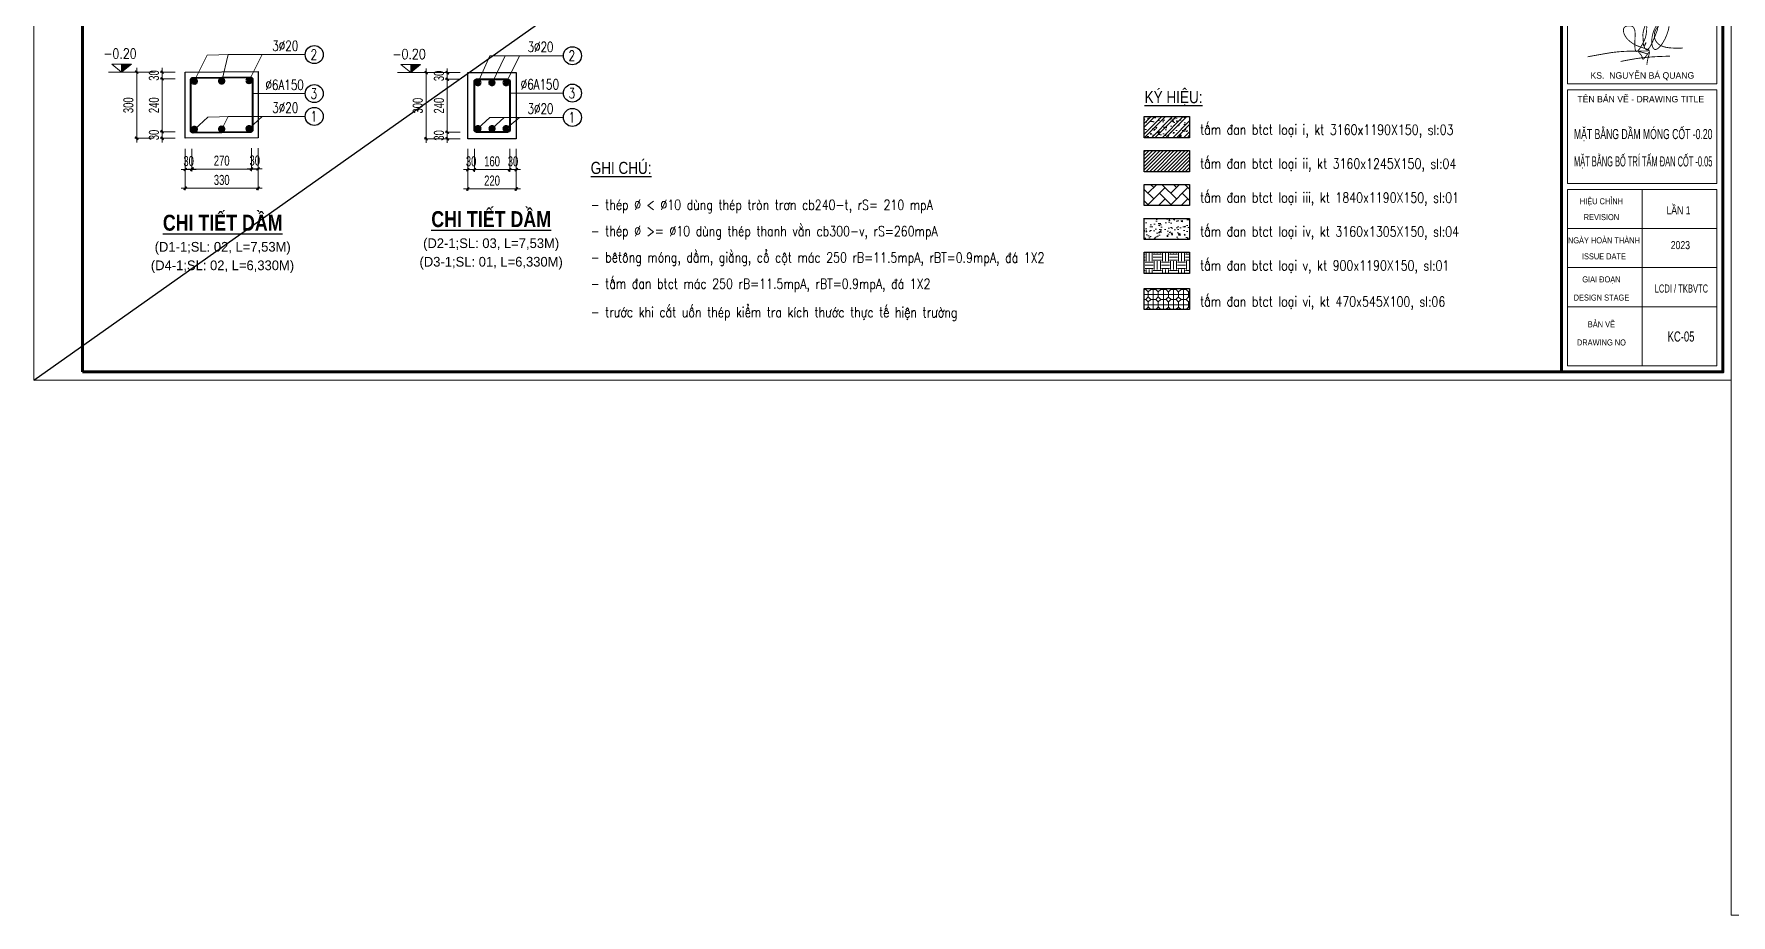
# Model space of a CAD drawing. Header units: millimetres. Extents: x -178395 to 493851, y -561170 to -280028.
# Drawn here: x -24675 to 17325, y -493607 to -471798 of the extents above; entities that cross this region are included whole.
import ezdxf
from ezdxf.enums import TextEntityAlignment as Align

# ---------------------------------------------------------------- set-up
doc = ezdxf.new("R2010")
doc.units = ezdxf.units.MM
doc.header["$MEASUREMENT"] = 0
doc.header["$PDMODE"] = 32
doc.layers.get('Defpoints').update_dxf_attribs({"color": 1})
for name, color, linetype, lineweight in [('Dim', 252, 'Continuous', 13), ('Khungten_LCDI', 7, 'Continuous', 5), ('LC Dim', 8, 'Continuous', 18), ('LC Hatch', 252, 'Continuous', 9), ('LC ISO', 153, 'Continuous', 13), ('LC Net dam 1', 30, 'Continuous', 30), ('LC Net dam2', 6, 'Continuous', 40), ('LC Net dam3', 1, 'Continuous', 60), ('LC Net thay', 63, 'Continuous', 25), ('LC Text1', 3, 'Continuous', 20), ('LC Text2', 7, 'Continuous', 25)]:
    doc.layers.add(name, color=color, linetype=linetype, lineweight=lineweight)
doc.layers.add('KCS_Plotter', color=11, linetype='Continuous', plot=False)
doc.styles.add('HOATBIF', font='hoatbif.shx', dxfattribs={"width": 0.7})
doc.styles.add('Khungten', font='VHAVAN.TTF', dxfattribs={"width": 0.9, "height": 5000})
doc.styles.add('LC 1', font='VHAVANB.TTF')
doc.styles.add('LC 3', font='vnsimli.shx', dxfattribs={"width": 0.75})
doc.styles.add('LC3', font='VHARIALB.TTF', dxfattribs={"width": 0.8})
doc.styles.add('T1', font='Vnsimli.shx', dxfattribs={"width": 0.8})
doc.styles.add('T2', font='VHARIAL.TTF', dxfattribs={"width": 0.8})
doc.styles.add('Title', font='VHBLACK.TTF', dxfattribs={"width": 0.8})
doc.styles.add('VNAVANTH', font='VHAVANB.TTF', dxfattribs={"width": 0.6})
doc.dimstyles.new('1-110', dxfattribs={"dimscale": 110, "dimtxt": 2.5, "dimasz": 0.35, "dimexe": 0.5, "dimexo": 1, "dimgap": 0.8, "dimtad": 1, "dimdec": 0, "dimzin": 0, "dimdsep": 46, "dimtxsty": 'HOATBIF', "dimblk1": 'DOT', "dimblk2": 'DOT', "dimsah": 1, "dimcen": -1, "dimdle": 1, "dimclrd": 256, "dimclre": 256, "dimclrt": 4, "dimadec": 3, "dimazin": 2, "dimtfac": 0.333333, "dimtdec": 0, "dimtix": 1, "dimtmove": 2, "dimatfit": 3, "dimldrblk": 'DOT', "dimfxl": 1, "dimtvp": 0.833333, "dimtolj": 1, "dimtzin": 0, "dimarcsym": 0})

# ---------------------------------------------------------------- blocks, each defined once
blk = doc.blocks.new('theptron1')
at = {"layer": 'LC Net dam3'}
for p, q in [((-0.5, 0), (0.5, 0)), ((-0.35, 0.35), (0.35, -0.35)), ((0.35, 0.35), (-0.35, -0.35)), ((0, 0.5), (0, -0.5))]:
    blk.add_line(p, q, dxfattribs=at)
blk.add_circle((0, 0), 0.5, dxfattribs=at)
blk = doc.blocks.new('DOT')
at = {"layer": 'LC Dim'}
blk.add_line((-3, 0), (3, 0), dxfattribs=at)
at = {"layer": 'LC Dim', "color": 4}
blk.add_line((-1, -1), (1, 1), dxfattribs=at)
blk.add_lwpolyline([(0.5, 1), (-1, -0.5), (-0.5, -1), (1, 0.5)], close=True, dxfattribs=at)
blk = doc.blocks.new('*D903')
at = {"layer": 'Defpoints', "color": 0, "transparency": 16777216}
for p in [(-1499, 1005), (481, 1021), (481, 320)]:
    blk.add_point(p, dxfattribs=at)
at = {"layer": 'Dim', "lineweight": -2, "transparency": 16777216}
for p, q in [((-1499, 895), (-1499, 265)), ((481, 911), (481, 265)), ((-1461, 320), (443, 320))]:
    blk.add_line(p, q, dxfattribs=at)
at = {"layer": 'Dim', "lineweight": -2, "transparency": 16777216, "xscale": 38.5, "yscale": 38.5, "zscale": 38.5, "rotation": 180}
blk.add_blockref('DOT', (-1499, 320), dxfattribs=at)
at = {"layer": 'Dim', "lineweight": -2, "transparency": 16777216, "xscale": 38.5, "yscale": 38.5, "zscale": 38.5}
blk.add_blockref('DOT', (481, 320), dxfattribs=at)
at = {"layer": 'Dim', "color": 4, "transparency": 16777216, "insert": (-509, 545), "char_height": 275, "attachment_point": 5, "style": 'HOATBIF'}
blk.add_mtext('\\A1;330', dxfattribs=at)
blk = doc.blocks.new('_Dot')
at = {"color": 0, "linetype": 'ByBlock', "lineweight": -2}
blk.add_line((-0.5, 0), (-1, 0), dxfattribs=at)
at = {"color": 0, "linetype": 'ByBlock', "const_width": 0.5}
blk.add_lwpolyline([(-0.25, 0, 1), (0.25, 0, 1)], format="xyb", close=True, dxfattribs=at)
blk = doc.blocks.new('*D904')
at = {"layer": 'Defpoints', "color": 0, "transparency": 16777216}
for p in [(-2822, 3481), (-2207, 3481), (-2266, 1681)]:
    blk.add_point(p, dxfattribs=at)
at = {"layer": 'Dim', "lineweight": -2, "transparency": 16777216}
for p, q in [((-2317, 3481), (-2877, 3481)), ((-2822, 1720), (-2822, 3443)), ((-2376, 1681), (-2877, 1681))]:
    blk.add_line(p, q, dxfattribs=at)
at = {"layer": 'Dim', "lineweight": -2, "transparency": 16777216, "xscale": 38.5, "yscale": 38.5, "zscale": 38.5}
for p, rotation in [((-2822, 3481), 90), ((-2822, 1681), 270)]:
    blk.add_blockref('DOT', p, dxfattribs=dict(at, rotation=rotation))
at = {"layer": 'Dim', "color": 4, "transparency": 16777216, "insert": (-3048, 2581), "char_height": 275, "attachment_point": 5, "rotation": 90, "style": 'HOATBIF'}
blk.add_mtext('\\A1;300', dxfattribs=at)
blk = doc.blocks.new('TIEUDE1')
at = {"layer": 'LC Text2', "color": 7, "style": 'LC 1'}
blk.add_attdef('TIªU§Ò', text='', height=5, dxfattribs=at).set_placement((0, 0), align=Align.BOTTOM_CENTER)
blk.add_attdef('TL', text='', height=3, dxfattribs=at).set_placement((0, -2), align=Align.TOP_CENTER)
blk = doc.blocks.new('*D905')
at = {"layer": 'Defpoints', "color": 0, "transparency": 16777216}
for p in [(6191, 1501), (7511, 1501), (7511, 302)]:
    blk.add_point(p, dxfattribs=at)
at = {"layer": 'Dim', "lineweight": -2, "transparency": 16777216}
for p, q in [((6191, 1391), (6191, 247)), ((7511, 1391), (7511, 247)), ((6229, 302), (7472, 302))]:
    blk.add_line(p, q, dxfattribs=at)
at = {"layer": 'Dim', "lineweight": -2, "transparency": 16777216, "xscale": 38.5, "yscale": 38.5, "zscale": 38.5, "rotation": 180}
blk.add_blockref('DOT', (6191, 302), dxfattribs=at)
at = {"layer": 'Dim', "lineweight": -2, "transparency": 16777216, "xscale": 38.5, "yscale": 38.5, "zscale": 38.5}
blk.add_blockref('DOT', (7511, 302), dxfattribs=at)
at = {"layer": 'Dim', "color": 4, "transparency": 16777216, "insert": (6851, 528), "char_height": 275, "attachment_point": 5, "style": 'HOATBIF'}
blk.add_mtext('\\A1;220', dxfattribs=at)
blk = doc.blocks.new('*D906')
at = {"layer": 'Defpoints', "color": 0, "transparency": 16777216}
for p in [(5055, 3469), (6097, 3469), (6097, 1669)]:
    blk.add_point(p, dxfattribs=at)
at = {"layer": 'Dim', "lineweight": -2, "transparency": 16777216}
for p, q in [((5987, 3469), (5000, 3469)), ((5055, 1707), (5055, 3430)), ((5987, 1669), (5000, 1669))]:
    blk.add_line(p, q, dxfattribs=at)
at = {"layer": 'Dim', "lineweight": -2, "transparency": 16777216, "xscale": 38.5, "yscale": 38.5, "zscale": 38.5}
for p, rotation in [((5055, 3469), 90), ((5055, 1669), 270)]:
    blk.add_blockref('DOT', p, dxfattribs=dict(at, rotation=rotation))
at = {"layer": 'Dim', "color": 4, "transparency": 16777216, "insert": (4830, 2569), "char_height": 275, "attachment_point": 5, "rotation": 90, "style": 'HOATBIF'}
blk.add_mtext('\\A1;300', dxfattribs=at)
blk = doc.blocks.new('Caodo1')
at = {"layer": 'LC Text1'}
blk.add_hatch(color=4, dxfattribs=at).paths.add_polyline_path([(0, 200), (0, 0), (243, 200)])
at = {"layer": 'LC Text1', "color": 4}
for p, q in [((324, 0), (-324, 0)), ((0, 0), (0, 200))]:
    blk.add_line(p, q, dxfattribs=at)
blk.add_lwpolyline([(-243, 200), (243, 200), (0, 0), (0, 0)], close=True, dxfattribs=at)
at = {"layer": 'LC Text1', "color": 4, "style": 'T1', "width": 0.8}
blk.add_attdef('%%P0,00', text='', height=250, dxfattribs=at).set_placement((-39, 460), align=Align.MIDDLE_CENTER)
blk = doc.blocks.new('*D907')
at = {"layer": 'Defpoints', "color": 0, "transparency": 16777216}
for p in [(5632, 3289), (6097, 3469), (6097, 3289)]:
    blk.add_point(p, dxfattribs=at)
at = {"layer": 'Dim', "lineweight": -2, "transparency": 16777216}
for p, q in [((5987, 3469), (5577, 3469)), ((5987, 3289), (5577, 3289)), ((5632, 3507), (5632, 3546)), ((5632, 3469), (5632, 3289)), ((5632, 3250), (5632, 3212))]:
    blk.add_line(p, q, dxfattribs=at)
at = {"layer": 'Dim', "lineweight": -2, "transparency": 16777216, "xscale": 38.5, "yscale": 38.5, "zscale": 38.5}
for p, rotation in [((5632, 3469), 270), ((5632, 3289), 90)]:
    blk.add_blockref('DOT', p, dxfattribs=dict(at, rotation=rotation))
at = {"layer": 'Dim', "color": 4, "transparency": 16777216, "insert": (5406, 3379), "char_height": 275, "attachment_point": 5, "rotation": 90, "style": 'HOATBIF'}
blk.add_mtext('\\A1;30', dxfattribs=at)
blk = doc.blocks.new('*D908')
at = {"layer": 'Defpoints', "color": 0, "transparency": 16777216}
for p in [(6097, 3289), (5632, 1849), (6097, 1849)]:
    blk.add_point(p, dxfattribs=at)
at = {"layer": 'Dim', "lineweight": -2, "transparency": 16777216}
for p, q in [((5987, 3289), (5577, 3289)), ((5632, 3250), (5632, 1887)), ((5987, 1849), (5577, 1849))]:
    blk.add_line(p, q, dxfattribs=at)
at = {"layer": 'Dim', "lineweight": -2, "transparency": 16777216, "xscale": 38.5, "yscale": 38.5, "zscale": 38.5}
for p, rotation in [((5632, 3289), 90), ((5632, 1849), 270)]:
    blk.add_blockref('DOT', p, dxfattribs=dict(at, rotation=rotation))
at = {"layer": 'Dim', "color": 4, "transparency": 16777216, "insert": (5406, 2569), "char_height": 275, "attachment_point": 5, "rotation": 90, "style": 'HOATBIF'}
blk.add_mtext('\\A1;240', dxfattribs=at)
blk = doc.blocks.new('*D909')
at = {"layer": 'Defpoints', "color": 0, "transparency": 16777216}
for p in [(6097, 1849), (5632, 1669), (6097, 1669)]:
    blk.add_point(p, dxfattribs=at)
at = {"layer": 'Dim', "lineweight": -2, "transparency": 16777216}
for p, q in [((5987, 1849), (5577, 1849)), ((5632, 1887), (5632, 1926)), ((5632, 1849), (5632, 1669)), ((5987, 1669), (5577, 1669)), ((5632, 1630), (5632, 1592))]:
    blk.add_line(p, q, dxfattribs=at)
at = {"layer": 'Dim', "lineweight": -2, "transparency": 16777216, "xscale": 38.5, "yscale": 38.5, "zscale": 38.5}
for p, rotation in [((5632, 1849), 270), ((5632, 1669), 90)]:
    blk.add_blockref('DOT', p, dxfattribs=dict(at, rotation=rotation))
at = {"layer": 'Dim', "color": 4, "transparency": 16777216, "insert": (5406, 1759), "char_height": 275, "attachment_point": 5, "rotation": 90, "style": 'HOATBIF'}
blk.add_mtext('\\A1;30', dxfattribs=at)
blk = doc.blocks.new('*D910')
at = {"layer": 'Defpoints', "color": 0, "transparency": 16777216}
for p in [(6191, 1501), (6371, 1501), (6371, 827)]:
    blk.add_point(p, dxfattribs=at)
at = {"layer": 'Dim', "lineweight": -2, "transparency": 16777216}
for p, q in [((6191, 1391), (6191, 772)), ((6371, 1391), (6371, 772)), ((6152, 827), (6114, 827)), ((6191, 827), (6371, 827)), ((6409, 827), (6448, 827))]:
    blk.add_line(p, q, dxfattribs=at)
at = {"layer": 'Dim', "lineweight": -2, "transparency": 16777216, "xscale": 38.5, "yscale": 38.5, "zscale": 38.5}
blk.add_blockref('DOT', (6191, 827), dxfattribs=at)
at = {"layer": 'Dim', "lineweight": -2, "transparency": 16777216, "xscale": 38.5, "yscale": 38.5, "zscale": 38.5, "rotation": 180}
blk.add_blockref('DOT', (6371, 827), dxfattribs=at)
at = {"layer": 'Dim', "color": 4, "transparency": 16777216, "insert": (6281, 1052), "char_height": 275, "attachment_point": 5, "style": 'HOATBIF'}
blk.add_mtext('\\A1;30', dxfattribs=at)
blk = doc.blocks.new('*D911')
at = {"layer": 'Defpoints', "color": 0, "transparency": 16777216}
for p in [(6371, 1501), (7331, 1501), (7331, 827)]:
    blk.add_point(p, dxfattribs=at)
at = {"layer": 'Dim', "lineweight": -2, "transparency": 16777216}
for p, q in [((6371, 1391), (6371, 772)), ((7331, 1391), (7331, 772)), ((6409, 827), (7292, 827))]:
    blk.add_line(p, q, dxfattribs=at)
at = {"layer": 'Dim', "lineweight": -2, "transparency": 16777216, "xscale": 38.5, "yscale": 38.5, "zscale": 38.5, "rotation": 180}
blk.add_blockref('DOT', (6371, 827), dxfattribs=at)
at = {"layer": 'Dim', "lineweight": -2, "transparency": 16777216, "xscale": 38.5, "yscale": 38.5, "zscale": 38.5}
blk.add_blockref('DOT', (7331, 827), dxfattribs=at)
at = {"layer": 'Dim', "color": 4, "transparency": 16777216, "insert": (6851, 1052), "char_height": 275, "attachment_point": 5, "style": 'HOATBIF'}
blk.add_mtext('\\A1;160', dxfattribs=at)
blk = doc.blocks.new('*D912')
at = {"layer": 'Defpoints', "color": 0, "transparency": 16777216}
for p in [(7331, 1501), (7511, 1501), (7511, 827)]:
    blk.add_point(p, dxfattribs=at)
at = {"layer": 'Dim', "lineweight": -2, "transparency": 16777216}
for p, q in [((7331, 1391), (7331, 772)), ((7511, 1391), (7511, 772)), ((7292, 827), (7254, 827)), ((7331, 827), (7511, 827)), ((7549, 827), (7588, 827))]:
    blk.add_line(p, q, dxfattribs=at)
at = {"layer": 'Dim', "lineweight": -2, "transparency": 16777216, "xscale": 38.5, "yscale": 38.5, "zscale": 38.5}
blk.add_blockref('DOT', (7331, 827), dxfattribs=at)
at = {"layer": 'Dim', "lineweight": -2, "transparency": 16777216, "xscale": 38.5, "yscale": 38.5, "zscale": 38.5, "rotation": 180}
blk.add_blockref('DOT', (7511, 827), dxfattribs=at)
at = {"layer": 'Dim', "color": 4, "transparency": 16777216, "insert": (7421, 1052), "char_height": 275, "attachment_point": 5, "style": 'HOATBIF'}
blk.add_mtext('\\A1;30', dxfattribs=at)
blk = doc.blocks.new('*D913')
at = {"layer": 'Defpoints', "color": 0, "transparency": 16777216}
for p in [(-2128, 3301), (-1662, 3481), (-1662, 3301)]:
    blk.add_point(p, dxfattribs=at)
at = {"layer": 'Dim', "lineweight": -2, "transparency": 16777216}
for p, q in [((-1772, 3481), (-2183, 3481)), ((-1772, 3301), (-2183, 3301)), ((-2128, 3520), (-2128, 3558)), ((-2128, 3481), (-2128, 3301)), ((-2128, 3263), (-2128, 3224))]:
    blk.add_line(p, q, dxfattribs=at)
at = {"layer": 'Dim', "lineweight": -2, "transparency": 16777216, "xscale": 38.5, "yscale": 38.5, "zscale": 38.5}
for p, rotation in [((-2128, 3481), 270), ((-2128, 3301), 90)]:
    blk.add_blockref('DOT', p, dxfattribs=dict(at, rotation=rotation))
at = {"layer": 'Dim', "color": 4, "transparency": 16777216, "insert": (-2353, 3391), "char_height": 275, "attachment_point": 5, "rotation": 90, "style": 'HOATBIF'}
blk.add_mtext('\\A1;30', dxfattribs=at)
blk = doc.blocks.new('*D914')
at = {"layer": 'Defpoints', "color": 0, "transparency": 16777216}
for p in [(-1662, 3301), (-2128, 1861), (-1662, 1861)]:
    blk.add_point(p, dxfattribs=at)
at = {"layer": 'Dim', "lineweight": -2, "transparency": 16777216}
for p, q in [((-1772, 3301), (-2183, 3301)), ((-2128, 3263), (-2128, 1900)), ((-1772, 1861), (-2183, 1861))]:
    blk.add_line(p, q, dxfattribs=at)
at = {"layer": 'Dim', "lineweight": -2, "transparency": 16777216, "xscale": 38.5, "yscale": 38.5, "zscale": 38.5}
for p, rotation in [((-2128, 3301), 90), ((-2128, 1861), 270)]:
    blk.add_blockref('DOT', p, dxfattribs=dict(at, rotation=rotation))
at = {"layer": 'Dim', "color": 4, "transparency": 16777216, "insert": (-2353, 2581), "char_height": 275, "attachment_point": 5, "rotation": 90, "style": 'HOATBIF'}
blk.add_mtext('\\A1;240', dxfattribs=at)
blk = doc.blocks.new('*D915')
at = {"layer": 'Defpoints', "color": 0, "transparency": 16777216}
for p in [(-1662, 1861), (-2128, 1681), (-1662, 1681)]:
    blk.add_point(p, dxfattribs=at)
at = {"layer": 'Dim', "lineweight": -2, "transparency": 16777216}
for p, q in [((-1772, 1861), (-2183, 1861)), ((-2128, 1900), (-2128, 1938)), ((-2128, 1861), (-2128, 1681)), ((-1772, 1681), (-2183, 1681)), ((-2128, 1643), (-2128, 1604))]:
    blk.add_line(p, q, dxfattribs=at)
at = {"layer": 'Dim', "lineweight": -2, "transparency": 16777216, "xscale": 38.5, "yscale": 38.5, "zscale": 38.5}
for p, rotation in [((-2128, 1861), 270), ((-2128, 1681), 90)]:
    blk.add_blockref('DOT', p, dxfattribs=dict(at, rotation=rotation))
at = {"layer": 'Dim', "color": 4, "transparency": 16777216, "insert": (-2353, 1771), "char_height": 275, "attachment_point": 5, "rotation": 90, "style": 'HOATBIF'}
blk.add_mtext('\\A1;30', dxfattribs=at)
blk = doc.blocks.new('*D916')
at = {"layer": 'Defpoints', "color": 0, "transparency": 16777216}
for p in [(-1499, 1508), (-1319, 1508), (-1319, 833)]:
    blk.add_point(p, dxfattribs=at)
at = {"layer": 'Dim', "lineweight": -2, "transparency": 16777216}
for p, q in [((-1499, 1398), (-1499, 778)), ((-1319, 1398), (-1319, 778)), ((-1538, 833), (-1576, 833)), ((-1499, 833), (-1319, 833)), ((-1281, 833), (-1242, 833))]:
    blk.add_line(p, q, dxfattribs=at)
at = {"layer": 'Dim', "lineweight": -2, "transparency": 16777216, "xscale": 38.5, "yscale": 38.5, "zscale": 38.5}
blk.add_blockref('DOT', (-1499, 833), dxfattribs=at)
at = {"layer": 'Dim', "lineweight": -2, "transparency": 16777216, "xscale": 38.5, "yscale": 38.5, "zscale": 38.5, "rotation": 180}
blk.add_blockref('DOT', (-1319, 833), dxfattribs=at)
at = {"layer": 'Dim', "color": 4, "transparency": 16777216, "insert": (-1409, 1059), "char_height": 275, "attachment_point": 5, "style": 'HOATBIF'}
blk.add_mtext('\\A1;30', dxfattribs=at)
blk = doc.blocks.new('*D917')
at = {"layer": 'Defpoints', "color": 0, "transparency": 16777216}
for p in [(-1319, 1508), (301, 1524), (301, 844)]:
    blk.add_point(p, dxfattribs=at)
at = {"layer": 'Dim', "lineweight": -2, "transparency": 16777216}
for p, q in [((-1319, 1398), (-1319, 789)), ((301, 1414), (301, 789)), ((-1281, 844), (263, 844))]:
    blk.add_line(p, q, dxfattribs=at)
at = {"layer": 'Dim', "lineweight": -2, "transparency": 16777216, "xscale": 38.5, "yscale": 38.5, "zscale": 38.5, "rotation": 180}
blk.add_blockref('DOT', (-1319, 844), dxfattribs=at)
at = {"layer": 'Dim', "lineweight": -2, "transparency": 16777216, "xscale": 38.5, "yscale": 38.5, "zscale": 38.5}
blk.add_blockref('DOT', (301, 844), dxfattribs=at)
at = {"layer": 'Dim', "color": 4, "transparency": 16777216, "insert": (-509, 1070), "char_height": 275, "attachment_point": 5, "style": 'HOATBIF'}
blk.add_mtext('\\A1;270', dxfattribs=at)
blk = doc.blocks.new('*D918')
at = {"layer": 'Defpoints', "color": 0, "transparency": 16777216}
for p in [(301, 1524), (481, 1524), (481, 850)]:
    blk.add_point(p, dxfattribs=at)
at = {"layer": 'Dim', "lineweight": -2, "transparency": 16777216}
for p, q in [((301, 1414), (301, 795)), ((481, 1414), (481, 795)), ((263, 850), (224, 850)), ((301, 850), (481, 850)), ((520, 850), (558, 850))]:
    blk.add_line(p, q, dxfattribs=at)
at = {"layer": 'Dim', "lineweight": -2, "transparency": 16777216, "xscale": 38.5, "yscale": 38.5, "zscale": 38.5}
blk.add_blockref('DOT', (301, 850), dxfattribs=at)
at = {"layer": 'Dim', "lineweight": -2, "transparency": 16777216, "xscale": 38.5, "yscale": 38.5, "zscale": 38.5, "rotation": 180}
blk.add_blockref('DOT', (481, 850), dxfattribs=at)
at = {"layer": 'Dim', "color": 4, "transparency": 16777216, "insert": (391, 1075), "char_height": 275, "attachment_point": 5, "style": 'HOATBIF'}
blk.add_mtext('\\A1;30', dxfattribs=at)
blk = doc.blocks.new('NGUYEN BA QUANG')
at = {"layer": 'LC ISO', "const_width": 54}
for points in [[(-3416, -557, -0.001023), (-2231, -345, -0.008385), (-1869, -289, -0.026114), (-905, -212, -0.007166), (-491, -205, 0.001773), (-49, -203, 0.009736), (200, -197, 0.025773), (331, -186, 0.054465), (383, -173, 0.09183), (397, -166, 0.386262), (399, -152, 0.129793), (379, -135, 0.036801), (321, -108, 0.016128), (184, -59, -0.006736), (-183, 62, -0.023924), (-416, 154, -0.046785), (-684, 310, -0.041509), (-918, 503, -0.092678), (-1136, 813, -0.077778), (-1199, 1035, -0.070106), (-1196, 1141, -0.201572), (-1106, 1286, -0.091887), (-982, 1343, -0.118851), (-732, 1351, -0.227561), (-543, 1208, -0.055716), (-508, 1121, -0.035741), (-487, 1019, -0.022757), (-478, 904, -0.018678), (-477, 714, 0.005361), (-493, 294, 0.022501), (-487, 25, 0.024956), (-474, -85, 0.051878), (-451, -169, 0.084004), (-427, -209, 0.302699), (-372, -224, 0.091028), (-331, -204, 0.045769), (-285, -164, 0.031407), (-218, -87, 0.026473), (-114, 66, 0.038878), (124, 530, 0.063388), (207, 831, 0.030377), (243, 1236, 0.019395), (241, 1350, 0.050857), (231, 1429, 0.089259), (221, 1451, 0.446193), (202, 1454, 0.08967), (185, 1438, 0.048315), (156, 1388, 0.024568), (114, 1288, 0.037087), (24, 971, 0.06811), (7, 722, 0.007404), (19, 571, -0.009821), (27, 442, 0.013775), (38, 214, 0.023991), (46, 154, 0.068642), (58, 113, 0.168495), (71, 99, 0.190472), (82, 99, 0.135753), (102, 116, 0.042547), (133, 165, 0.037247), (185, 280, 0.083462), (192, 310, 0.752396), (189, 311, 0.077103), (170, 286, 0.067778), (106, 135, 0.079642), (97, 52, 0.07615), (107, 12, 0.090818), (168, -77, 0.162992), (233, -111, 0.134535), (287, -101, 0.046135), (315, -85, 0.0589), (372, -33, 0.033446), (431, 44, 0.020493), (492, 142, 0.018931), (584, 325, 0.012315), (712, 617, 0.006262), (906, 1114)], [(906, 1114, 0.006821), (929, 1272, 0.011774), (937, 1340, 0.026266), (938, 1394, 0.052103), (935, 1423, 0.076783), (930, 1436, 0.163971), (923, 1442, 0.170042), (914, 1442, 0.080479), (902, 1436, 0.05585), (881, 1417, 0.031056), (847, 1375, 0.025203), (791, 1286, 0.116129), (556, 476, 0.061974), (575, 166, 0.045365), (610, 47, 0.070676), (660, -41, 0.091415), (710, -86, 0.146905), (783, -104, 0.068448), (833, -95, 0.049636), (885, -72, 0.053986), (978, -6, 0.029209), (1056, 69, 0.021304), (1134, 162, 0.025491), (1250, 329, 0.068873), (1561, 1027, 0.01773), (1596, 1171, 0.037697), (1624, 1368, 0.029037), (1623, 1453, 0.04288), (1613, 1525, 0.066726), (1590, 1583, 0.100495), (1556, 1623, 0.111871), (1508, 1644, 0.054631), (1469, 1647, 0.041179), (1426, 1643, 0.04561), (1355, 1623, 0.04967), (1225, 1558, 0.109429), (829, 1164, 0.05047), (753, 1012, 0.368126), (1079, 156, 0.040655), (1223, 90, 0.031441), (1383, 42, 0.023503), (1557, 9, 0.017084), (1742, -10, 0.011936), (1936, -19, 0.009133), (2206, -21, 0.002915), (2480, -16)], [(-1368, -847, -0.004051), (-800, -737, -0.026384), (342, -582, -0.006339), (726, -556, -0.004215), (1111, -537, -0.002629), (1689, -517)], [(274, -380, 0.002584), (99, -322, 0.004829), (-9, -289, 0.009549), (-104, -262, 0.02019), (-180, -245, 0.020391), (-210, -242, 0.037792), (-233, -241, 0.083891), (-249, -244, 0.129866), (-256, -250, 0.170647), (-258, -257, 0.074142), (-257, -264, 0.04333), (-253, -271, 0.038982), (-240, -290, 0.018381), (-209, -327, -0.006145), (-155, -388, -0.017161), (-112, -442, -0.029179), (-72, -502, -0.056277), (-39, -577, -0.025416), (-31, -610, -0.003247), (-24, -652, 0.033316), (-18, -677, 0.055631), (-12, -689, 0.087521), (-5, -698, 0.15828), (8, -703, 0.07777), (18, -702, 0.051495), (30, -698, 0.04838), (50, -685, 0.02792), (72, -667, 0.021215), (104, -635, 0.012757), (138, -596, 0.011354), (192, -528, 0.005945), (265, -430, -0.007904), (360, -301, -0.011483), (384, -270, -0.027823), (404, -249, -0.066961), (415, -240, -0.123545), (420, -238, -0.248584), (424, -240, -0.12084), (426, -246, -0.064597), (426, -260, -0.027008), (421, -289, -0.011306), (411, -326, -0.007085), (384, -419, 0.007773), (340, -569, 0.03162), (266, -923, 0.004795), (248, -1055)]]:
    blk.add_lwpolyline(points, format="xyb", dxfattribs=at)
blk = doc.blocks.new('lcdi fix')
at = {"layer": 'Defpoints', "lineweight": 0}
blk.add_lwpolyline([(-1200, -14850), (-1200, 14850), (40800, 14850), (40800, -14850)], close=True, dxfattribs=at)
at = {"layer": 'Khungten_LCDI', "color": 5, "lineweight": 60}
blk.add_line((36600, 14650), (36600, -14650), dxfattribs=at)
at = {"layer": 'Khungten_LCDI', "color": 5, "lineweight": 25}
blk.add_line((40600, -14650), (40600, 14650), dxfattribs=at)
at = {"layer": 'Khungten_LCDI', "color": 9, "lineweight": 15}
for p, q in [((38600, -10133), (38600, -14500)), ((40450, -11100), (36750, -11100)), ((40450, -12067), (36750, -12067)), ((40450, -13033), (36750, -13033))]:
    blk.add_line(p, q, dxfattribs=at)
at = {"layer": 'Khungten_LCDI', "color": 5, "lineweight": 60}
blk.add_lwpolyline([(0, -14650), (0, 14650), (40600, 14650), (40600, -14650)], close=True, dxfattribs=at)
at = {"layer": 'Khungten_LCDI', "color": 9, "lineweight": 15}
for points in [[(36750, -7517), (40450, -7517), (40450, -5526), (36750, -5526)], [(36750, -9983), (40450, -9983), (40450, -7667), (36750, -7667)], [(36750, -14500), (40450, -14500), (40450, -10133), (36750, -10133)]]:
    blk.add_lwpolyline(points, close=True, dxfattribs=at)
at = {"layer": 'LC Net dam 1', "xscale": 0.4, "yscale": 0.4, "zscale": 0.4}
blk.add_blockref('NGUYEN BA QUANG', (38616, -6625), dxfattribs=at)
at = {"color": 7}
for s, style, p in [('ks.  NGUYÔN B¸ QUANG', 'VNAVANTH', (38605, -7390)), ('tªn b¶n vÏ - drawing title', 'Khungten', (38566, -7977))]:
    blk.add_text(s, height=160, dxfattribs=dict(at, style=style)).set_placement(p, align=Align.CENTER)
for s, height, style, width, p in [('hiÖu chØnh', 150, 'Khungten', 0.8, (37592, -10499)), ('revision', 150, 'Khungten', 0.8, (37592, -10891)), ('ngµy hoµn thµnh', 150, 'Khungten', 0.8, (37654, -11466)), ('issue date', 150, 'Khungten', 0.8, (37654, -11862)), ('giai ®o¹n', 150, 'Khungten', 0.8, (37592, -12433)), ('lcdi / tkBVTC', 200, 'Title', 0.7, (39571, -12684)), ('design stage', 150, 'Khungten', 0.8, (37592, -12883)), ('b¶n vÏ', 150, 'Khungten', 0.8, (37592, -13544)), ('drawing nO', 150, 'Khungten', 0.8, (37592, -13994))]:
    blk.add_text(s, height=height, dxfattribs=dict(at, style=style, width=width)).set_placement(p, align=Align.CENTER)
at = {"color": 7, "style": 'Khungten', "width": 0.8}
for tag, p in [('REVISION', (39499, -10746)), ('NGAYHT', (39546, -11609))]:
    blk.add_attdef(tag, text='', height=200, dxfattribs=at).set_placement(p, align=Align.CENTER)
at = {"layer": 'LC Text1', "color": 3, "style": 'LC 1', "width": 1.834006}
for tag, p, p2 in [('TENBANVE1', (36913, -8886), (40339, -8886)), ('TENBANVE2', (36913, -9562), (40339, -9562))]:
    blk.add_attdef(tag, text='', height=250, dxfattribs=at).set_placement(p, p2, align=Align.FIT)
at = {"layer": 'LC Text1', "style": 'Title', "width": 0.7}
blk.add_attdef('SOBANVE', text='', height=250, dxfattribs=at).set_placement((39562, -13896), align=Align.CENTER)
blk = doc.blocks.new('xcvb x')
at = {"layer": 'LC Net dam2'}
for points in [[(-1349.3, 1891.3), (-1349.3, 3271.3, -0.4142136), (-1289.3, 3331.3), (271.1, 3347.4, -0.4142136), (331.1, 3287.4), (331.1, 1907.4, -0.4142136), (271.1, 1847.4), (-1289.3, 1831.3, -0.4142136)], [(6370.6, 1908.9), (6370.6, 3228.9, -0.4142136), (6430.6, 3288.9), (7270.6, 3288.9, -0.4142136), (7330.6, 3228.9), (7330.6, 1908.9, -0.4142136), (7270.6, 1848.9), (6430.6, 1848.9, -0.4142136)]]:
    blk.add_lwpolyline(points, format="xyb", close=True, dxfattribs=at)
at = {"layer": 'LC Net thay'}
for points in [[(-1499.3, 3481.3), (481.1, 3497.4), (481.1, 1697.4), (-1499.3, 1681.3)], [(6190.6, 3468.9), (7510.6, 3468.9), (7510.6, 1668.9), (6190.6, 1668.9)]]:
    blk.add_lwpolyline(points, close=True, dxfattribs=at)
at = {"layer": 'LC Text2', "ltscale": 100}
for centre in [(2009.5, 3958.6), (9039, 3930), (2009.5, 2897.5), (9039, 2909.9), (2009.5, 2276.3), (9039, 2247.8)]:
    blk.add_circle(centre, 245.6, dxfattribs=at)
at = {"layer": 'LC Dim'}
for p, xscale, yscale, zscale in [((-1253.3, 3235.3), 119.9999999994808, 119.9999999994808, 119.9999999994808), ((-510.3, 3240.8), -119.9999999994808, 119.9999999993842, 119.9999999993151), ((235.1, 3251.4), -119.9999999994808, 119.9999999993842, 119.9999999993151), ((6466.6, 3192.9), 119.9999999994808, 119.9999999994808, 119.9999999994808), ((6845.9, 3192.9), -119.9999999994808, 119.9999999993842, 119.9999999993151), ((7234.6, 3192.9), -119.9999999994808, 119.9999999993842, 119.9999999993151)]:
    blk.add_blockref('theptron1', p, dxfattribs=dict(at, xscale=xscale, yscale=yscale, zscale=zscale))
at = {"layer": 'LC Dim', "rotation": 180}
for p, xscale, yscale, zscale in [((-1253.3, 1927.3), -119.9999999994808, 119.9999999993842, 119.9999999993151), ((-510.3, 1932.8), 119.9999999994808, 119.9999999994808, 119.9999999994808), ((235.1, 1943.4), 119.9999999994808, 119.9999999994808, 119.9999999994808), ((6466.6, 1944.9), -119.9999999994808, 119.9999999993842, 119.9999999993151), ((6850.6, 1944.9), 119.9999999994808, 119.9999999994808, 119.9999999994808), ((7234.6, 1944.9), 119.9999999994808, 119.9999999994808, 119.9999999994808)]:
    blk.add_blockref('theptron1', p, dxfattribs=dict(at, xscale=xscale, yscale=yscale, zscale=zscale))
at = {"layer": 'LC Text1'}
ref = blk.add_blockref('Caodo1', (-3233.1, 3481.3), dxfattribs=dict(at, xscale=1.1, yscale=1.1, zscale=1.1))
ref.add_attrib('%%P0,00', '-0.20', dxfattribs={"layer": 'LC Text2', "color": 4, "height": 275, "style": 'T1', "width": 0.8}).set_placement((-3276.1, 3986.7), align=Align.MIDDLE_CENTER)
ref = blk.add_blockref('Caodo1', (4635.7, 3468.9), dxfattribs=dict(at, xscale=1.1, yscale=1.1, zscale=1.1))
ref.add_attrib('%%P0,00', '-0.20', dxfattribs={"layer": 'LC Text2', "color": 4, "height": 275, "style": 'T1', "width": 0.8}).set_placement((4592.7, 3974.3), align=Align.MIDDLE_CENTER)
at = {"layer": 'LC Text2'}
ref = blk.add_blockref('TIEUDE1', (-481.4, -964.7), dxfattribs=dict(at, xscale=88.1279977143373, yscale=88.1279977143373, zscale=88.1279977143373))
ref.add_attrib('TIªU§Ò', '%%Uchi tiÕt dÇm', dxfattribs={"color": 7, "height": 433.979, "style": 'LC3', "width": 0.8}).set_placement((-481.4, -964.7), align=Align.BOTTOM_CENTER)
ref.add_attrib('TL', '(d1-1;sl: 02, l=7,53m)', dxfattribs={"color": 7, "height": 264.384, "style": 'LC 1'}).set_placement((-481.4, -1141), align=Align.TOP_CENTER)
ref = blk.add_blockref('TIEUDE1', (6826.5, -866.8), dxfattribs=dict(at, xscale=88.1279977143373, yscale=88.1279977143373, zscale=88.1279977143373))
ref.add_attrib('TIªU§Ò', '%%Uchi tiÕt dÇm', dxfattribs={"color": 7, "height": 433.979, "style": 'LC3', "width": 0.8}).set_placement((6826.5, -866.8), align=Align.BOTTOM_CENTER)
ref.add_attrib('TL', '(d2-1;sl: 03, l=7,53m)', dxfattribs={"color": 7, "height": 264.384, "style": 'LC 1'}).set_placement((6826.5, -1043), align=Align.TOP_CENTER)
ref = blk.add_blockref('TIEUDE1', (-487.3, -1469.7), dxfattribs=dict(at, xscale=88.1279977143373, yscale=88.1279977143373, zscale=88.1279977143373))
ref.add_attrib('TL', '(d4-1;sl: 02, l=6,330m)', dxfattribs={"color": 7, "height": 264.384, "style": 'LC 1'}).set_placement((-487.3, -1645.9), align=Align.TOP_CENTER)
ref = blk.add_blockref('TIEUDE1', (6826.5, -1371.7), dxfattribs=dict(at, xscale=88.1279977143373, yscale=88.1279977143373, zscale=88.1279977143373))
ref.add_attrib('TL', '(d3-1;sl: 01, l=6,330m)', dxfattribs={"color": 7, "height": 264.384, "style": 'LC 1'}).set_placement((6826.5, -1548), align=Align.TOP_CENTER)
at = {"layer": 'LC Text2', "linetype": 'ByBlock', "style": 'LC 3', "width": 0.75}
for s, p in [('3%%C20', (868.9, 4060.4)), ('3%%C20', (7816.1, 4031.8)), ('%%C6A150', (683, 2999.3)), ('%%C6A150', (7630.2, 3011.7)), ('3%%C20', (868.9, 2378.1)), ('3%%C20', (7816.1, 2349.6))]:
    blk.add_text(s, height=275, dxfattribs=at).set_placement(p)
at = {"layer": 'LC Text2', "ltscale": 100, "style": 'LC 3', "width": 0.75}
for s, p in [('2', (1995.7, 3958.6)), ('2', (9025.2, 3930)), ('3', (1995.7, 2897.5)), ('3', (9025.2, 2909.9)), ('1', (1995.7, 2276.3)), ('1', (9025.2, 2247.8))]:
    blk.add_text(s, height=280.5, dxfattribs=at).set_placement(p, align=Align.MIDDLE_CENTER)
at = {"layer": 'Dim'}
for base, p1, p2, picture, middle in [((-2822.1, 3481.3), (-2265.8, 1681.3), (-2206.7, 3481.3), '*D904', (-3047.6, 2581.3)), ((-2127.9, 3301.3), (-1662.4, 3481.3), (-1662.4, 3301.3), '*D913', (-2353.4, 3391.3)), ((-2127.9, 1861.3), (-1662.4, 3301.3), (-1662.4, 1861.3), '*D914', (-2353.4, 2581.3)), ((5055.1, 3468.9), (6097.2, 1668.9), (6097.2, 3468.9), '*D906', (4829.6, 2568.9)), ((5631.6, 3288.9), (6097.2, 3468.9), (6097.2, 3288.9), '*D907', (5406.1, 3378.9)), ((5631.6, 1848.9), (6097.2, 3288.9), (6097.2, 1848.9), '*D908', (5406.1, 2568.9)), ((-2127.9, 1681.3), (-1662.4, 1861.3), (-1662.4, 1681.3), '*D915', (-2353.4, 1771.3)), ((5631.6, 1668.9), (6097.2, 1848.9), (6097.2, 1668.9), '*D909', (5406.1, 1758.9))]:
    dim = blk.add_linear_dim(base=base, p1=p1, p2=p2, angle=90, dimstyle='1-110', override={"dimlfac": 0.166667}, dxfattribs=at)
    dim.commit()
    dim.dimension.update_dxf_attribs({"geometry": picture, "text_midpoint": middle})
for base, p1, p2, picture, middle in [((-1319.3, 833.5), (-1499.3, 1507.9), (-1319.3, 1507.9), '*D916', (-1409.3, 1059)), ((301.1, 844.1), (-1319.3, 1507.9), (301.1, 1524), '*D917', (-509.1, 1069.6)), ((481.1, 849.6), (301.1, 1524), (481.1, 1524), '*D918', (391.1, 1075.1)), ((6370.6, 826.7), (6190.6, 1501.1), (6370.6, 1501.1), '*D910', (6280.6, 1052.2)), ((7510.6, 302.3), (6190.6, 1501.1), (7510.6, 1501.1), '*D905', (6850.6, 527.8)), ((7330.6, 826.7), (6370.6, 1501.1), (7330.6, 1501.1), '*D911', (6850.6, 1052.2)), ((7510.6, 826.7), (7330.6, 1501.1), (7510.6, 1501.1), '*D912', (7420.6, 1052.2)), ((481.1, 319.7), (-1499.3, 1005.3), (481.1, 1021.5), '*D903', (-509.1, 545.2))]:
    dim = blk.add_linear_dim(base=base, p1=p1, p2=p2, dimstyle='1-110', override={"dimlfac": 0.166667}, dxfattribs=at)
    dim.commit()
    dim.dimension.update_dxf_attribs({"geometry": picture, "text_midpoint": middle})
for points in [[(-1257.2, 3235.3), (-902.4, 3942.4), (-272.7, 3958.6)], [(-505.5, 3240.8), (-330.4, 3958.6), (658.9, 3958.6)], [(239.9, 3251.4), (594.7, 3958.6), (1763.9, 3958.6)], [(6466.6, 3192.9), (6791.4, 3930), (8793.5, 3930)], [(6850.6, 3192.9), (7205.4, 3930), (8374.7, 3930)], [(7239.4, 3192.9), (7594.2, 3930), (8793.5, 3930)], [(331.1, 2897.5), (1749.6, 2897.5)], [(7330.6, 2909.9), (8779.1, 2909.9)], [(-1237.4, 1927.3), (-882.6, 2260.2), (-252.9, 2276.3)], [(-505.5, 1932.8), (-330.4, 2276.3), (658.9, 2276.3)], [(239.9, 1943.4), (594.7, 2276.3), (1763.9, 2276.3)], [(6466.6, 1944.9), (6791.4, 2247.8), (8793.5, 2247.8)], [(6855.4, 1944.9), (7180.2, 2247.8), (8379.5, 2247.8)], [(7239.4, 1944.9), (7594.2, 2247.8), (8793.5, 2247.8)]]:
    blk.add_leader(points, dimstyle='1-110', dxfattribs=at)

msp = doc.modelspace()

# ---------------------------------------------------------------- hatches: boundary and pattern name
at = {"layer": 'LC Hatch', "ltscale": 2}
h = msp.add_hatch(dxfattribs=at)
h.set_pattern_fill('BTCT', color=256, scale=50)
h.set_pattern_definition([(50, (4026, -3e-10), (358.6301, -31.37607), [37.5, -412.5]), (355, (4026, -3e-10), (-69.37567, 376.09607), [30, -330]), (100.4514, (4055.9, -2.6), (289.2547, 344.71977), [31.8701, -350.57106]), (46.1842, (4026, 100), (533.62052, -82.7595), [56.25, -618.75]), (96.6356, (4070.47, 93.1), (467.33135, 487.05894), [47.80514, -525.8565]), (351.1842, (4026, 100), (467.331, 487.0593), [45, -495]), (21, (4076, 75), (298.45353, -201.30945), [37.5, -412.5]), (326, (4076, 75), (121.65767, 362.57502), [30, -330]), (71.4514, (4100.87, 58.22), (420.11131, 161.26525), [31.8701, -350.57106]), (37.5, (4026, -3e-10), (6.079928, 166.446927), [0, -326, 0, -335, 0, -331.25]), (7.5, (4026, -3e-10), (131.53477, 197.205856), [0, -191, 0, -318.5, 0, -126.25]), (327.5, (3914.5, -3e-10), (266.911218, -11.277436), [0, -125, 0, -390, 0, -517.5]), (317.5, (3864.5, -3e-10), (291.59308, 50.05249), [0, -162.5, 0, -259, 0, -367.5]), (45, (4026, -3e-10), (-132.58252, 132.58252), []), (45, (4114.39, -3e-10), (-132.58252, 132.58252), [])])
h.paths.add_polyline_path([(3924.1, -473841.7), (2800.2, -473841.7), (2800.2, -474366.9), (3924.1, -474366.9)])
at = {"layer": 'LC Hatch'}
h = msp.add_hatch(dxfattribs=at)
h.set_pattern_fill('ANSI31', color=256, scale=500)
h.set_pattern_definition([(45, (4026, -3e-10), (-44.194174, 44.194174), [])])
h.paths.add_polyline_path([(3924.1, -474682.1), (2800.2, -474682.1), (2800.2, -475207.3), (3924.1, -475207.3)])
h = msp.add_hatch(dxfattribs=at)
h.set_pattern_fill('AR-HBONE', color=256, scale=50)
h.set_pattern_definition([(45, (4026, -3e-10), (0, 282.84271), [600, -200]), (135, (4167.42, 141.42), (2e-14, 282.84271), [600, -200])])
h.paths.add_polyline_path([(3924.1, -475522.5), (2800.2, -475522.5), (2800.2, -476047.7), (3924.1, -476047.7)])
h = msp.add_hatch(dxfattribs=at)
h.set_pattern_fill('AR-CONC', color=256, scale=44.117755)
h.set_pattern_definition([(50, (-595237.86, -594797.95), (316.43909, -27.68483), [33.08832, -363.97148]), (355, (-595237.86, -594797.95), (-61.21397, 331.85028), [26.47065, -291.17718]), (100.4514, (-595211.5, -594800.26), (255.22535, 304.16525), [28.12074, -309.32816]), (46.1842, (-595237.86, -594709.7), (470.8428, -73.02327), [49.63247, -545.9572]), (96.6356, (-595198.6, -594715.8), (412.3522, 429.75894), [42.1811, -463.99216]), (351.1842, (-595237.86, -594709.7), (412.35187, 429.75926), [39.70598, -436.76577]), (21, (-595193.74, -594731.77), (263.34199, -177.62642), [33.08832, -363.97148]), (326, (-595193.74, -594731.77), (107.34526, 319.91992), [26.47065, -291.17718]), (71.4514, (-595171.8, -594746.58), (370.68736, 142.29321), [28.12074, -309.32816]), (37.5, (-595237.86, -594797.95), (5.364655, 146.865295), [0, -287.64776, 0, -295.58896, 0, -292.280126]), (7.5, (-595237.86, -594797.95), (116.060374, 174.005592), [0, -168.529824, 0, -281.0301, 0, -111.39733]), (327.5, (-595336.24, -594797.95), (235.510474, -9.950703), [0, -110.29439, 0, -344.11849, 0, -456.618764]), (317.5, (-595380.36, -594797.95), (257.288645, 44.16407), [0, -143.3827, 0, -228.52997, 0, -324.2655])])
h.paths.add_polyline_path([(3924.1, -476362.9), (2800.2, -476362.9), (2800.2, -476888.1), (3924.1, -476888.1)])
h = msp.add_hatch(dxfattribs=at)
h.set_pattern_fill('EARTH', color=256, scale=800)
h.set_pattern_definition([(0, (4026, -3e-10), (200, 200), [200, -200]), (0, (4026, 75), (200, 200), [200, -200]), (0, (4026, 150), (200, 200), [200, -200]), (90, (4051, 175), (-200, 200), [200, -200]), (90, (4126, 175), (-200, 200), [200, -200]), (90, (4201, 175), (-200, 200), [200, -200])])
h.paths.add_polyline_path([(2800.2, -477203.3), (2800.2, -477728.5), (3924.1, -477728.5), (3924.1, -477203.3)])
at = {"layer": 'LC Hatch', "ltscale": 250}
h = msp.add_hatch(dxfattribs=at)
h.set_pattern_fill('DAHOA-02', color=256, scale=250)
h.set_pattern_definition([(0, (4026, -3e-10), (0, 250), []), (0, (4213.5, 125), (0, 250), [125, -125]), (45, (4151, 62.5), (0, 249.9976), [88.3875, -265.165]), (45, (4088.5, 125), (0, 249.9976), [88.3875, -265.165]), (90, (4026, -3e-10), (-250, 2e-14), []), (90, (4151, 187.5), (-250, 2e-14), [125, -125]), (135, (4151, 62.5), (-249.9976, 3e-14), [88.3875, -265.165]), (135, (4213.5, 125), (-249.9976, 3e-14), [88.3875, -265.165])])
h.paths.add_polyline_path([(2800.2, -478095.4), (2800.2, -478620.6), (3924.1, -478620.6), (3924.1, -478095.4)])

# ---------------------------------------------------------------- linework, layer by layer
at = {"layer": 'KCS_Plotter', "ltscale": 250}
msp.add_line((-24674.7, -480365.4), (17325.3, -450665.4), dxfattribs=at)
at = {"layer": 'LC Net thay', "ltscale": 2}
for points in [[(2800.2, -473841.7), (3924.1, -473841.7), (3924.1, -474366.9), (2800.2, -474366.9)], [(2800.2, -474682.1), (3924.1, -474682.1), (3924.1, -475207.3), (2800.2, -475207.3)], [(2800.2, -475522.5), (3924.1, -475522.5), (3924.1, -476047.7), (2800.2, -476047.7)], [(2800.2, -476362.9), (3924.1, -476362.9), (3924.1, -476888.1), (2800.2, -476888.1)], [(2800.2, -477203.3), (3924.1, -477203.3), (3924.1, -477728.5), (2800.2, -477728.5)], [(2800.2, -478095.4), (3924.1, -478095.4), (3924.1, -478620.6), (2800.2, -478620.6)]]:
    msp.add_lwpolyline(points, close=True, dxfattribs=at)

# ---------------------------------------------------------------- block references
at = {"layer": 'LC Dim', "xscale": 0.9090931319755505, "yscale": 0.9090931319755505, "zscale": 0.9090931319755505}
msp.add_blockref('xcvb x', (-19565.4, -475909.1), dxfattribs=at)
at = {"layer": 'LC Net thay'}
ref = msp.add_blockref('lcdi fix', (-23474.7, -465515.4), dxfattribs=at)
ref.add_attrib('TENBANVE2', 'MÆT B»NG Bè TRÝ TÊM §AN CèT -0.05', dxfattribs={"layer": 'LC Text1', "height": 250, "style": 'Title', "width": 0.465993}).set_placement((13437.9, -475077.8), (16864.4, -475077.8), align=Align.FIT)
ref.add_attrib('NGAYHT', '2023', dxfattribs={"layer": 'LC Text1', "height": 200, "style": 'Khungten', "width": 0.8}).set_placement((16071.4, -477124.8), align=Align.CENTER)
ref.add_attrib('REVISION', 'lÇn 1', dxfattribs={"layer": 'LC Text1', "height": 200, "style": 'Khungten', "width": 0.8}).set_placement((16024, -476261.7), align=Align.CENTER)
ref.add_attrib('SOBANVE', 'KC-05', dxfattribs={"layer": 'LC Text1', "height": 250, "style": 'Title', "width": 0.7}).set_placement((16087.3, -479411.6), align=Align.CENTER)
ref.add_attrib('TENBANVE1', 'MÆT B»NG DÇM MãNG CèT -0.20', dxfattribs={"layer": 'LC Text1', "height": 250, "style": 'Title', "width": 0.536022}).set_placement((13437.9, -474401.1), (16864.4, -474401.1), align=Align.FIT)
at = {"layer": 'LC Net thay', "xscale": 1.44585, "yscale": 1.44585, "zscale": 1.44585}
msp.add_blockref('lcdi fix', (19060.3, -472136.3), dxfattribs=at)

# ---------------------------------------------------------------- texts
at = {"layer": 'LC Text1', "color": 3, "style": 'LC 3', "width": 0.8}
for s, p in [('tÊm ®an btct lo¹i i, kt 3160x1190X150, sl:03', (4183.4, -474289.1)), ('tÊm ®an btct lo¹i ii, kt 3160x1245X150, sl:04', (4183.4, -475129.5)), ('tÊm ®an btct lo¹i iii, kt 1840x1190X150, sl:01', (4183.4, -475969.9)), ('- thÐp %%C < %%C10 dïng thÐp trßn tr¬n cb240-t, rS= 210 mpA', (-10897.3, -476148.2)), ('- thÐp %%C >= %%C10 dïng thÐp thanh v»n cb300-v, rS=260mpA', (-10897.3, -476799.5)), ('tÊm ®an btct lo¹i iv, kt 3160x1305X150, sl:04', (4183.4, -476810.3)), ('- bªt«ng mãng, dÇm, gi»ng, cæ cét m¸c 250 rB=11.5mpA, rBT=0.9mpA, ®¸ 1X2', (-10897.3, -477451.1)), ('tÊm ®an btct lo¹i v, kt 900x1190X150, sl:01', (4183.4, -477650.7)), ('- tÊm ®an btct m¸c 250 rB=11.5mpA, rBT=0.9mpA, ®¸ 1X2', (-10897.3, -478102.6)), ('tÊm ®an btct lo¹i vi, kt 470x545X100, sl:06', (4183.4, -478542.8)), ('- tr\xadíc khi c¾t uèn thÐp kiÓm tra kÝch th\xadíc thùc tÕ hiÖn tr\xadêng', (-10897.3, -478806.2))]:
    msp.add_text(s, height=249.283, rotation=359.95192, dxfattribs=at).set_placement(p)
at = {"layer": 'LC Text2', "style": 'T2', "width": 0.8}
for s, height, p in [('%%Uký hiÖu:', 300.031, (2811.9, -473511.4)), ('%%Ughi chó:', 299.121, (-10896.3, -475263.4))]:
    msp.add_text(s, height=height, dxfattribs=at).set_placement(p)

doc.saveas('drawing.dxf')
